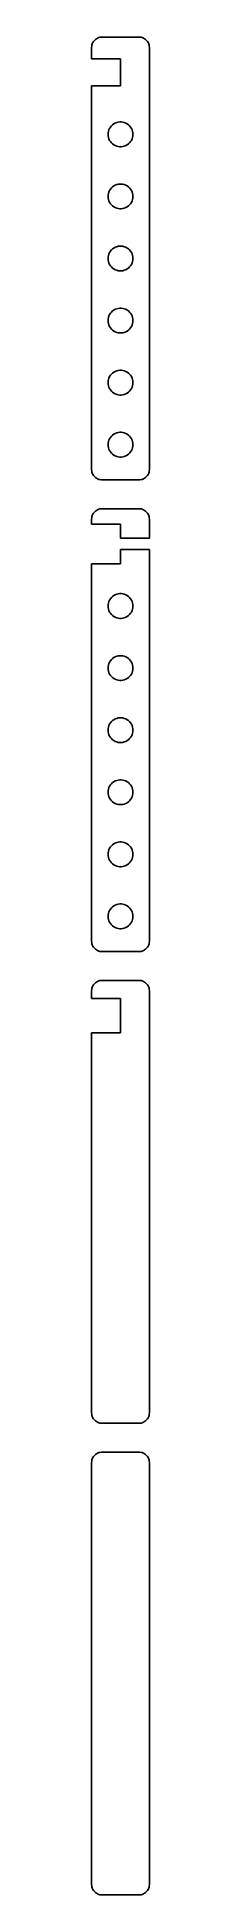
# Model space of a CAD drawing. Header units: metres. Extents: x -7 to 7, y -53 to 395.
import ezdxf

# ---------------------------------------------------------------- set-up
doc = ezdxf.new("R2010")
doc.units = ezdxf.units.M

msp = doc.modelspace()

# ---------------------------------------------------------------- linework, layer by layer
for p, q in [((-5.56444, 395.262), (-5.83955, 395.111)), ((-5.27254, 395.378), (-5.56444, 395.262)), ((-4.96844, 395.456), (-5.27254, 395.378)), ((-4.65697, 395.495), (-4.96844, 395.456)), ((4.65697, 395.495), (-4.65697, 395.495)), ((4.96844, 395.456), (4.65697, 395.495)), ((5.27254, 395.378), (4.96844, 395.456)), ((5.56444, 395.262), (5.27254, 395.378)), ((5.83955, 395.111), (5.56444, 395.262)), ((-6.98029, 393.313), (-7, 393)), ((-7, 393), (-7, 390.242)), ((-6.92145, 393.622), (-6.98029, 393.313)), ((-6.82443, 393.92), (-6.92145, 393.622)), ((-6.69077, 394.204), (-6.82443, 393.92)), ((-6.52254, 394.469), (-6.69077, 394.204)), ((-6.32242, 394.711), (-6.52254, 394.469)), ((-6.09355, 394.926), (-6.32242, 394.711)), ((-5.83955, 395.111), (-6.09355, 394.926)), ((6.09355, 394.926), (5.83955, 395.111)), ((6.32242, 394.711), (6.09355, 394.926)), ((6.52254, 394.469), (6.32242, 394.711)), ((6.69077, 394.204), (6.52254, 394.469)), ((6.82443, 393.92), (6.69077, 394.204)), ((6.92145, 393.622), (6.82443, 393.92)), ((6.98029, 393.313), (6.92145, 393.622)), ((7, 393), (6.98029, 393.313)), ((7, 291), (7, 393)), ((-7, 390.242), (0, 390.242)), ((0, 390.242), (0, 383.758)), ((0, 383.758), (-7, 383.758)), ((-7, 383.758), (-7, 291)), ((-2.97633, 372.376), (-2.90575, 372.746)), ((-2.90575, 372.746), (-2.78932, 373.104)), ((-2.78932, 373.104), (-2.62891, 373.445)), ((-2.62891, 373.445), (-2.42705, 373.763)), ((-2.42705, 373.763), (-2.1869, 374.054)), ((-2.1869, 374.054), (-1.91226, 374.312)), ((-1.91226, 374.312), (-1.60747, 374.533)), ((-1.60747, 374.533), (-1.27733, 374.714)), ((-1.27733, 374.714), (-0.927048, 374.853)), ((-0.927048, 374.853), (-0.562134, 374.947)), ((-0.562134, 374.947), (-0.18837, 374.994)), ((-0.18837, 374.994), (0.18837, 374.994)), ((0.18837, 374.994), (0.562134, 374.947)), ((0.562134, 374.947), (0.927048, 374.853)), ((0.927048, 374.853), (1.27733, 374.714)), ((1.27733, 374.714), (1.60747, 374.533)), ((1.60747, 374.533), (1.91226, 374.312)), ((1.91226, 374.312), (2.1869, 374.054)), ((2.1869, 374.054), (2.42705, 373.763)), ((2.42705, 373.763), (2.62891, 373.445)), ((2.62891, 373.445), (2.78932, 373.104)), ((2.78932, 373.104), (2.90575, 372.746)), ((2.90575, 372.746), (2.97633, 372.376)), ((-3, 372), (-2.97633, 372.376)), ((-2.97633, 371.624), (-3, 372)), ((-2.90575, 371.254), (-2.97633, 371.624)), ((-2.78932, 370.896), (-2.90575, 371.254)), ((-2.62891, 370.555), (-2.78932, 370.896)), ((-2.42705, 370.237), (-2.62891, 370.555)), ((-2.1869, 369.946), (-2.42705, 370.237)), ((-1.91226, 369.688), (-2.1869, 369.946)), ((-1.60747, 369.467), (-1.91226, 369.688)), ((-1.27733, 369.286), (-1.60747, 369.467)), ((-0.927048, 369.147), (-1.27733, 369.286)), ((-0.562134, 369.053), (-0.927048, 369.147)), ((-0.18837, 369.006), (-0.562134, 369.053)), ((0.18837, 369.006), (-0.18837, 369.006)), ((0.562134, 369.053), (0.18837, 369.006)), ((0.927048, 369.147), (0.562134, 369.053)), ((1.27733, 369.286), (0.927048, 369.147)), ((1.60747, 369.467), (1.27733, 369.286)), ((1.91226, 369.688), (1.60747, 369.467)), ((2.1869, 369.946), (1.91226, 369.688)), ((2.42705, 370.237), (2.1869, 369.946)), ((2.62891, 370.555), (2.42705, 370.237)), ((2.78932, 370.896), (2.62891, 370.555)), ((2.90575, 371.254), (2.78932, 370.896)), ((2.97633, 371.624), (2.90575, 371.254)), ((2.97633, 372.376), (3, 372)), ((3, 372), (2.97633, 371.624)), ((-2.1869, 359.054), (-1.91226, 359.312)), ((-1.91226, 359.312), (-1.60747, 359.533)), ((-1.60747, 359.533), (-1.27733, 359.714)), ((-1.27733, 359.714), (-0.927048, 359.853)), ((-0.927048, 359.853), (-0.562134, 359.947)), ((-0.562134, 359.947), (-0.18837, 359.994)), ((-0.18837, 359.994), (0.18837, 359.994)), ((0.18837, 359.994), (0.562134, 359.947)), ((0.562134, 359.947), (0.927048, 359.853)), ((0.927048, 359.853), (1.27733, 359.714)), ((1.27733, 359.714), (1.60747, 359.533)), ((1.60747, 359.533), (1.91226, 359.312)), ((1.91226, 359.312), (2.1869, 359.054)), ((-3, 357), (-2.97633, 357.376)), ((-2.97633, 356.624), (-3, 357)), ((-2.97633, 357.376), (-2.90575, 357.746)), ((-2.90575, 356.254), (-2.97633, 356.624)), ((-2.90575, 357.746), (-2.78932, 358.104)), ((-2.78932, 355.896), (-2.90575, 356.254)), ((-2.78932, 358.104), (-2.62891, 358.445)), ((-2.62891, 355.555), (-2.78932, 355.896)), ((-2.62891, 358.445), (-2.42705, 358.763)), ((-2.42705, 355.237), (-2.62891, 355.555)), ((-2.42705, 358.763), (-2.1869, 359.054)), ((-2.1869, 354.946), (-2.42705, 355.237)), ((-1.91226, 354.688), (-2.1869, 354.946)), ((2.1869, 354.946), (1.91226, 354.688)), ((2.1869, 359.054), (2.42705, 358.763)), ((2.42705, 355.237), (2.1869, 354.946)), ((2.42705, 358.763), (2.62891, 358.445)), ((2.62891, 355.555), (2.42705, 355.237)), ((2.62891, 358.445), (2.78932, 358.104)), ((2.78932, 355.896), (2.62891, 355.555)), ((2.78932, 358.104), (2.90575, 357.746)), ((2.90575, 356.254), (2.78932, 355.896)), ((2.90575, 357.746), (2.97633, 357.376)), ((2.97633, 356.624), (2.90575, 356.254)), ((2.97633, 357.376), (3, 357)), ((3, 357), (2.97633, 356.624)), ((-1.60747, 354.467), (-1.91226, 354.688)), ((-1.27733, 354.286), (-1.60747, 354.467)), ((-0.927048, 354.147), (-1.27733, 354.286)), ((-0.562134, 354.053), (-0.927048, 354.147)), ((-0.18837, 354.006), (-0.562134, 354.053)), ((0.18837, 354.006), (-0.18837, 354.006)), ((0.562134, 354.053), (0.18837, 354.006)), ((0.927048, 354.147), (0.562134, 354.053)), ((1.27733, 354.286), (0.927048, 354.147)), ((1.60747, 354.467), (1.27733, 354.286)), ((1.91226, 354.688), (1.60747, 354.467)), ((-3, 342), (-2.97633, 342.376)), ((-2.97633, 341.624), (-3, 342)), ((-2.97633, 342.376), (-2.90575, 342.746)), ((-2.90575, 341.254), (-2.97633, 341.624)), ((-2.90575, 342.746), (-2.78932, 343.104)), ((-2.78932, 340.896), (-2.90575, 341.254)), ((-2.78932, 343.104), (-2.62891, 343.445)), ((-2.62891, 343.445), (-2.42705, 343.763)), ((-2.42705, 343.763), (-2.1869, 344.054)), ((-2.1869, 344.054), (-1.91226, 344.312)), ((-1.91226, 344.312), (-1.60747, 344.533)), ((-1.60747, 344.533), (-1.27733, 344.714)), ((-1.27733, 344.714), (-0.927048, 344.853)), ((-0.927048, 344.853), (-0.562134, 344.947)), ((-0.562134, 344.947), (-0.18837, 344.994)), ((-0.18837, 344.994), (0.18837, 344.994)), ((0.18837, 344.994), (0.562134, 344.947)), ((0.562134, 344.947), (0.927048, 344.853)), ((0.927048, 344.853), (1.27733, 344.714)), ((1.27733, 344.714), (1.60747, 344.533)), ((1.60747, 344.533), (1.91226, 344.312)), ((1.91226, 344.312), (2.1869, 344.054)), ((2.1869, 344.054), (2.42705, 343.763)), ((2.42705, 343.763), (2.62891, 343.445)), ((2.62891, 343.445), (2.78932, 343.104)), ((2.78932, 343.104), (2.90575, 342.746)), ((2.90575, 341.254), (2.78932, 340.896)), ((2.90575, 342.746), (2.97633, 342.376)), ((2.97633, 341.624), (2.90575, 341.254)), ((2.97633, 342.376), (3, 342)), ((3, 342), (2.97633, 341.624)), ((-2.62891, 340.555), (-2.78932, 340.896)), ((-2.42705, 340.237), (-2.62891, 340.555)), ((-2.1869, 339.946), (-2.42705, 340.237)), ((-1.91226, 339.688), (-2.1869, 339.946)), ((-1.60747, 339.467), (-1.91226, 339.688)), ((-1.27733, 339.286), (-1.60747, 339.467)), ((-0.927048, 339.147), (-1.27733, 339.286)), ((-0.562134, 339.053), (-0.927048, 339.147)), ((-0.18837, 339.006), (-0.562134, 339.053)), ((0.18837, 339.006), (-0.18837, 339.006)), ((0.562134, 339.053), (0.18837, 339.006)), ((0.927048, 339.147), (0.562134, 339.053)), ((1.27733, 339.286), (0.927048, 339.147)), ((1.60747, 339.467), (1.27733, 339.286)), ((1.91226, 339.688), (1.60747, 339.467)), ((2.1869, 339.946), (1.91226, 339.688)), ((2.42705, 340.237), (2.1869, 339.946)), ((2.62891, 340.555), (2.42705, 340.237)), ((2.78932, 340.896), (2.62891, 340.555)), ((-2.90575, 327.746), (-2.78932, 328.104)), ((-2.78932, 328.104), (-2.62891, 328.445)), ((-2.62891, 328.445), (-2.42705, 328.763)), ((-2.42705, 328.763), (-2.1869, 329.054)), ((-2.1869, 329.054), (-1.91226, 329.312)), ((-1.91226, 329.312), (-1.60747, 329.533)), ((-1.60747, 329.533), (-1.27733, 329.714)), ((-1.27733, 329.714), (-0.927048, 329.853)), ((-0.927048, 329.853), (-0.562134, 329.947)), ((-0.562134, 329.947), (-0.18837, 329.994)), ((-0.18837, 329.994), (0.18837, 329.994)), ((0.18837, 329.994), (0.562134, 329.947)), ((0.562134, 329.947), (0.927048, 329.853)), ((0.927048, 329.853), (1.27733, 329.714)), ((1.27733, 329.714), (1.60747, 329.533)), ((1.60747, 329.533), (1.91226, 329.312)), ((1.91226, 329.312), (2.1869, 329.054)), ((2.1869, 329.054), (2.42705, 328.763)), ((2.42705, 328.763), (2.62891, 328.445)), ((2.62891, 328.445), (2.78932, 328.104)), ((2.78932, 328.104), (2.90575, 327.746)), ((-3, 327), (-2.97633, 327.376)), ((-2.97633, 326.624), (-3, 327)), ((-2.97633, 327.376), (-2.90575, 327.746)), ((-2.90575, 326.254), (-2.97633, 326.624)), ((-2.78932, 325.896), (-2.90575, 326.254)), ((-2.62891, 325.555), (-2.78932, 325.896)), ((-2.42705, 325.237), (-2.62891, 325.555)), ((-2.1869, 324.946), (-2.42705, 325.237)), ((-1.91226, 324.688), (-2.1869, 324.946)), ((-1.60747, 324.467), (-1.91226, 324.688)), ((-1.27733, 324.286), (-1.60747, 324.467)), ((-0.927048, 324.147), (-1.27733, 324.286)), ((-0.562134, 324.053), (-0.927048, 324.147)), ((-0.18837, 324.006), (-0.562134, 324.053)), ((0.18837, 324.006), (-0.18837, 324.006)), ((0.562134, 324.053), (0.18837, 324.006)), ((0.927048, 324.147), (0.562134, 324.053)), ((1.27733, 324.286), (0.927048, 324.147)), ((1.60747, 324.467), (1.27733, 324.286)), ((1.91226, 324.688), (1.60747, 324.467)), ((2.1869, 324.946), (1.91226, 324.688)), ((2.42705, 325.237), (2.1869, 324.946)), ((2.62891, 325.555), (2.42705, 325.237)), ((2.78932, 325.896), (2.62891, 325.555)), ((2.90575, 326.254), (2.78932, 325.896)), ((2.90575, 327.746), (2.97633, 327.376)), ((2.97633, 326.624), (2.90575, 326.254)), ((2.97633, 327.376), (3, 327)), ((3, 327), (2.97633, 326.624)), ((-2.1869, 314.054), (-1.91226, 314.312)), ((-1.91226, 314.312), (-1.60747, 314.533)), ((-1.60747, 314.533), (-1.27733, 314.714)), ((-1.27733, 314.714), (-0.927048, 314.853)), ((-0.927048, 314.853), (-0.562134, 314.947)), ((-0.562134, 314.947), (-0.18837, 314.994)), ((-0.18837, 314.994), (0.18837, 314.994)), ((0.18837, 314.994), (0.562134, 314.947)), ((0.562134, 314.947), (0.927048, 314.853)), ((0.927048, 314.853), (1.27733, 314.714)), ((1.27733, 314.714), (1.60747, 314.533)), ((1.60747, 314.533), (1.91226, 314.312)), ((1.91226, 314.312), (2.1869, 314.054)), ((-3, 312), (-2.97633, 312.376)), ((-2.97633, 311.624), (-3, 312)), ((-2.97633, 312.376), (-2.90575, 312.746)), ((-2.90575, 311.254), (-2.97633, 311.624)), ((-2.90575, 312.746), (-2.78932, 313.104)), ((-2.78932, 310.896), (-2.90575, 311.254)), ((-2.78932, 313.104), (-2.62891, 313.445)), ((-2.62891, 310.555), (-2.78932, 310.896)), ((-2.62891, 313.445), (-2.42705, 313.763)), ((-2.42705, 310.237), (-2.62891, 310.555)), ((-2.42705, 313.763), (-2.1869, 314.054)), ((-2.1869, 309.946), (-2.42705, 310.237)), ((-1.91226, 309.688), (-2.1869, 309.946)), ((2.1869, 309.946), (1.91226, 309.688)), ((2.1869, 314.054), (2.42705, 313.763)), ((2.42705, 310.237), (2.1869, 309.946)), ((2.42705, 313.763), (2.62891, 313.445)), ((2.62891, 310.555), (2.42705, 310.237)), ((2.62891, 313.445), (2.78932, 313.104)), ((2.78932, 310.896), (2.62891, 310.555)), ((2.78932, 313.104), (2.90575, 312.746)), ((2.90575, 311.254), (2.78932, 310.896)), ((2.90575, 312.746), (2.97633, 312.376)), ((2.97633, 311.624), (2.90575, 311.254)), ((2.97633, 312.376), (3, 312)), ((3, 312), (2.97633, 311.624)), ((-1.60747, 309.467), (-1.91226, 309.688)), ((-1.27733, 309.286), (-1.60747, 309.467)), ((-0.927048, 309.147), (-1.27733, 309.286)), ((-0.562134, 309.053), (-0.927048, 309.147)), ((-0.18837, 309.006), (-0.562134, 309.053)), ((0.18837, 309.006), (-0.18837, 309.006)), ((0.562134, 309.053), (0.18837, 309.006)), ((0.927048, 309.147), (0.562134, 309.053)), ((1.27733, 309.286), (0.927048, 309.147)), ((1.60747, 309.467), (1.27733, 309.286)), ((1.91226, 309.688), (1.60747, 309.467)), ((-3, 297), (-2.97633, 297.376)), ((-2.97633, 296.624), (-3, 297)), ((-2.97633, 297.376), (-2.90575, 297.746)), ((-2.90575, 296.254), (-2.97633, 296.624)), ((-2.90575, 297.746), (-2.78932, 298.104)), ((-2.78932, 298.104), (-2.62891, 298.445)), ((-2.62891, 298.445), (-2.42705, 298.763)), ((-2.42705, 298.763), (-2.1869, 299.054)), ((-2.1869, 299.054), (-1.91226, 299.312)), ((-1.91226, 299.312), (-1.60747, 299.533)), ((-1.60747, 299.533), (-1.27733, 299.714)), ((-1.27733, 299.714), (-0.927048, 299.853)), ((-0.927048, 299.853), (-0.562134, 299.947)), ((-0.562134, 299.947), (-0.18837, 299.994)), ((-0.18837, 299.994), (0.18837, 299.994)), ((0.18837, 299.994), (0.562134, 299.947)), ((0.562134, 299.947), (0.927048, 299.853)), ((0.927048, 299.853), (1.27733, 299.714)), ((1.27733, 299.714), (1.60747, 299.533)), ((1.60747, 299.533), (1.91226, 299.312)), ((1.91226, 299.312), (2.1869, 299.054)), ((2.1869, 299.054), (2.42705, 298.763)), ((2.42705, 298.763), (2.62891, 298.445)), ((2.62891, 298.445), (2.78932, 298.104)), ((2.78932, 298.104), (2.90575, 297.746)), ((2.90575, 297.746), (2.97633, 297.376)), ((2.97633, 296.624), (2.90575, 296.254)), ((2.97633, 297.376), (3, 297)), ((3, 297), (2.97633, 296.624)), ((-2.78932, 295.896), (-2.90575, 296.254)), ((-2.62891, 295.555), (-2.78932, 295.896)), ((-2.42705, 295.237), (-2.62891, 295.555)), ((-2.1869, 294.946), (-2.42705, 295.237)), ((-1.91226, 294.688), (-2.1869, 294.946)), ((-1.60747, 294.467), (-1.91226, 294.688)), ((-1.27733, 294.286), (-1.60747, 294.467)), ((-0.927048, 294.147), (-1.27733, 294.286)), ((-0.562134, 294.053), (-0.927048, 294.147)), ((-0.18837, 294.006), (-0.562134, 294.053)), ((0.18837, 294.006), (-0.18837, 294.006)), ((0.562134, 294.053), (0.18837, 294.006)), ((0.927048, 294.147), (0.562134, 294.053)), ((1.27733, 294.286), (0.927048, 294.147)), ((1.60747, 294.467), (1.27733, 294.286)), ((1.91226, 294.688), (1.60747, 294.467)), ((2.1869, 294.946), (1.91226, 294.688)), ((2.42705, 295.237), (2.1869, 294.946)), ((2.62891, 295.555), (2.42705, 295.237)), ((2.78932, 295.896), (2.62891, 295.555)), ((2.90575, 296.254), (2.78932, 295.896)), ((-7, 291), (-6.98029, 290.687)), ((-6.98029, 290.687), (-6.92145, 290.378)), ((-6.92145, 290.378), (-6.82443, 290.08)), ((-6.82443, 290.08), (-6.69077, 289.796)), ((-6.69077, 289.796), (-6.52254, 289.531)), ((-6.52254, 289.531), (-6.32242, 289.289)), ((-6.32242, 289.289), (-6.09355, 289.074)), ((-6.09355, 289.074), (-5.83955, 288.889)), ((-5.83955, 288.889), (-5.56444, 288.738)), ((-5.56444, 288.738), (-5.27254, 288.622)), ((-5.27254, 288.622), (-4.96844, 288.544)), ((-4.96844, 288.544), (-4.65697, 288.505)), ((-4.65697, 288.505), (4.65697, 288.505)), ((4.65697, 288.505), (4.96844, 288.544)), ((4.96844, 288.544), (5.27254, 288.622)), ((5.27254, 288.622), (5.56444, 288.738)), ((5.56444, 288.738), (5.83955, 288.889)), ((5.83955, 288.889), (6.09355, 289.074)), ((6.09355, 289.074), (6.32242, 289.289)), ((6.32242, 289.289), (6.52254, 289.531)), ((6.52254, 289.531), (6.69077, 289.796)), ((6.69077, 289.796), (6.82443, 290.08)), ((6.82443, 290.08), (6.92145, 290.378)), ((6.92145, 290.378), (6.98029, 290.687)), ((6.98029, 290.687), (7, 291)), ((-6.98029, 279.313), (-7, 279)), ((-7, 279), (-7, 277.803)), ((-6.92145, 279.622), (-6.98029, 279.313)), ((-6.82443, 279.92), (-6.92145, 279.622)), ((-6.69077, 280.204), (-6.82443, 279.92)), ((-6.52254, 280.469), (-6.69077, 280.204)), ((-6.32242, 280.711), (-6.52254, 280.469)), ((-6.09355, 280.926), (-6.32242, 280.711)), ((-5.83955, 281.111), (-6.09355, 280.926)), ((-5.56444, 281.262), (-5.83955, 281.111)), ((-5.27254, 281.378), (-5.56444, 281.262)), ((-4.96844, 281.456), (-5.27254, 281.378)), ((-4.65697, 281.495), (-4.96844, 281.456)), ((4.65697, 281.495), (-4.65697, 281.495)), ((4.96844, 281.456), (4.65697, 281.495)), ((5.27254, 281.378), (4.96844, 281.456)), ((5.56444, 281.262), (5.27254, 281.378)), ((5.83955, 281.111), (5.56444, 281.262)), ((6.09355, 280.926), (5.83955, 281.111)), ((6.32242, 280.711), (6.09355, 280.926)), ((6.52254, 280.469), (6.32242, 280.711)), ((6.69077, 280.204), (6.52254, 280.469)), ((6.82443, 279.92), (6.69077, 280.204)), ((6.92145, 279.622), (6.82443, 279.92)), ((6.98029, 279.313), (6.92145, 279.622)), ((7, 279), (6.98029, 279.313)), ((7, 274.373), (7, 279)), ((-7, 277.803), (0, 277.803)), ((0, 277.803), (0, 274.373)), ((0, 274.373), (7, 274.373)), ((7, 271.627), (0, 271.627)), ((0, 271.627), (0, 268.197)), ((7, 177), (7, 271.627)), ((0, 268.197), (-7, 268.197)), ((-7, 268.197), (-7, 177)), ((-1.91226, 260.312), (-1.60747, 260.533)), ((-1.60747, 260.533), (-1.27733, 260.714)), ((-1.27733, 260.714), (-0.927048, 260.853)), ((-0.927048, 260.853), (-0.562134, 260.947)), ((-0.562134, 260.947), (-0.18837, 260.994)), ((-0.18837, 260.994), (0.18837, 260.994)), ((0.18837, 260.994), (0.562134, 260.947)), ((0.562134, 260.947), (0.927048, 260.853)), ((0.927048, 260.853), (1.27733, 260.714)), ((1.27733, 260.714), (1.60747, 260.533)), ((1.60747, 260.533), (1.91226, 260.312)), ((-3, 258), (-2.97633, 258.376)), ((-2.97633, 257.624), (-3, 258)), ((-2.97633, 258.376), (-2.90575, 258.746)), ((-2.90575, 257.254), (-2.97633, 257.624)), ((-2.90575, 258.746), (-2.78932, 259.104)), ((-2.78932, 256.896), (-2.90575, 257.254)), ((-2.78932, 259.104), (-2.62891, 259.445)), ((-2.62891, 256.555), (-2.78932, 256.896)), ((-2.62891, 259.445), (-2.42705, 259.763)), ((-2.42705, 256.237), (-2.62891, 256.555)), ((-2.42705, 259.763), (-2.1869, 260.054)), ((-2.1869, 255.946), (-2.42705, 256.237)), ((-2.1869, 260.054), (-1.91226, 260.312)), ((-1.91226, 255.688), (-2.1869, 255.946)), ((1.91226, 260.312), (2.1869, 260.054)), ((2.1869, 255.946), (1.91226, 255.688)), ((2.1869, 260.054), (2.42705, 259.763)), ((2.42705, 256.237), (2.1869, 255.946)), ((2.42705, 259.763), (2.62891, 259.445)), ((2.62891, 256.555), (2.42705, 256.237)), ((2.62891, 259.445), (2.78932, 259.104)), ((2.78932, 256.896), (2.62891, 256.555)), ((2.78932, 259.104), (2.90575, 258.746)), ((2.90575, 257.254), (2.78932, 256.896)), ((2.90575, 258.746), (2.97633, 258.376)), ((2.97633, 257.624), (2.90575, 257.254)), ((2.97633, 258.376), (3, 258)), ((3, 258), (2.97633, 257.624)), ((-1.60747, 255.467), (-1.91226, 255.688)), ((-1.27733, 255.286), (-1.60747, 255.467)), ((-0.927048, 255.147), (-1.27733, 255.286)), ((-0.562134, 255.053), (-0.927048, 255.147)), ((-0.18837, 255.006), (-0.562134, 255.053)), ((0.18837, 255.006), (-0.18837, 255.006)), ((0.562134, 255.053), (0.18837, 255.006)), ((0.927048, 255.147), (0.562134, 255.053)), ((1.27733, 255.286), (0.927048, 255.147)), ((1.60747, 255.467), (1.27733, 255.286)), ((1.91226, 255.688), (1.60747, 255.467)), ((-3, 243), (-2.97633, 243.376)), ((-2.97633, 242.624), (-3, 243)), ((-2.97633, 243.376), (-2.90575, 243.746)), ((-2.90575, 242.254), (-2.97633, 242.624)), ((-2.90575, 243.746), (-2.78932, 244.104)), ((-2.78932, 244.104), (-2.62891, 244.445)), ((-2.62891, 244.445), (-2.42705, 244.763)), ((-2.42705, 244.763), (-2.1869, 245.054)), ((-2.1869, 245.054), (-1.91226, 245.312)), ((-1.91226, 245.312), (-1.60747, 245.533)), ((-1.60747, 245.533), (-1.27733, 245.714)), ((-1.27733, 245.714), (-0.927048, 245.853)), ((-0.927048, 245.853), (-0.562134, 245.947)), ((-0.562134, 245.947), (-0.18837, 245.994)), ((-0.18837, 245.994), (0.18837, 245.994)), ((0.18837, 245.994), (0.562134, 245.947)), ((0.562134, 245.947), (0.927048, 245.853)), ((0.927048, 245.853), (1.27733, 245.714)), ((1.27733, 245.714), (1.60747, 245.533)), ((1.60747, 245.533), (1.91226, 245.312)), ((1.91226, 245.312), (2.1869, 245.054)), ((2.1869, 245.054), (2.42705, 244.763)), ((2.42705, 244.763), (2.62891, 244.445)), ((2.62891, 244.445), (2.78932, 244.104)), ((2.78932, 244.104), (2.90575, 243.746)), ((2.90575, 243.746), (2.97633, 243.376)), ((2.97633, 242.624), (2.90575, 242.254)), ((2.97633, 243.376), (3, 243)), ((3, 243), (2.97633, 242.624)), ((-2.78932, 241.896), (-2.90575, 242.254)), ((-2.62891, 241.555), (-2.78932, 241.896)), ((-2.42705, 241.237), (-2.62891, 241.555)), ((-2.1869, 240.946), (-2.42705, 241.237)), ((-1.91226, 240.688), (-2.1869, 240.946)), ((-1.60747, 240.467), (-1.91226, 240.688)), ((-1.27733, 240.286), (-1.60747, 240.467)), ((-0.927048, 240.147), (-1.27733, 240.286)), ((-0.562134, 240.053), (-0.927048, 240.147)), ((-0.18837, 240.006), (-0.562134, 240.053)), ((0.18837, 240.006), (-0.18837, 240.006)), ((0.562134, 240.053), (0.18837, 240.006)), ((0.927048, 240.147), (0.562134, 240.053)), ((1.27733, 240.286), (0.927048, 240.147)), ((1.60747, 240.467), (1.27733, 240.286)), ((1.91226, 240.688), (1.60747, 240.467)), ((2.1869, 240.946), (1.91226, 240.688)), ((2.42705, 241.237), (2.1869, 240.946)), ((2.62891, 241.555), (2.42705, 241.237)), ((2.78932, 241.896), (2.62891, 241.555)), ((2.90575, 242.254), (2.78932, 241.896)), ((-2.90575, 228.746), (-2.78932, 229.104)), ((-2.78932, 229.104), (-2.62891, 229.445)), ((-2.62891, 229.445), (-2.42705, 229.763)), ((-2.42705, 229.763), (-2.1869, 230.054)), ((-2.1869, 230.054), (-1.91226, 230.312)), ((-1.91226, 230.312), (-1.60747, 230.533)), ((-1.60747, 230.533), (-1.27733, 230.714)), ((-1.27733, 230.714), (-0.927048, 230.853)), ((-0.927048, 230.853), (-0.562134, 230.947)), ((-0.562134, 230.947), (-0.18837, 230.994)), ((-0.18837, 230.994), (0.18837, 230.994)), ((0.18837, 230.994), (0.562134, 230.947)), ((0.562134, 230.947), (0.927048, 230.853)), ((0.927048, 230.853), (1.27733, 230.714)), ((1.27733, 230.714), (1.60747, 230.533)), ((1.60747, 230.533), (1.91226, 230.312)), ((1.91226, 230.312), (2.1869, 230.054)), ((2.1869, 230.054), (2.42705, 229.763)), ((2.42705, 229.763), (2.62891, 229.445)), ((2.62891, 229.445), (2.78932, 229.104)), ((2.78932, 229.104), (2.90575, 228.746)), ((-3, 228), (-2.97633, 228.376)), ((-2.97633, 227.624), (-3, 228)), ((-2.97633, 228.376), (-2.90575, 228.746)), ((-2.90575, 227.254), (-2.97633, 227.624)), ((-2.78932, 226.896), (-2.90575, 227.254)), ((-2.62891, 226.555), (-2.78932, 226.896)), ((-2.42705, 226.237), (-2.62891, 226.555)), ((-2.1869, 225.946), (-2.42705, 226.237)), ((-1.91226, 225.688), (-2.1869, 225.946)), ((-1.60747, 225.467), (-1.91226, 225.688)), ((-1.27733, 225.286), (-1.60747, 225.467)), ((-0.927048, 225.147), (-1.27733, 225.286)), ((-0.562134, 225.053), (-0.927048, 225.147)), ((-0.18837, 225.006), (-0.562134, 225.053)), ((0.18837, 225.006), (-0.18837, 225.006)), ((0.562134, 225.053), (0.18837, 225.006)), ((0.927048, 225.147), (0.562134, 225.053)), ((1.27733, 225.286), (0.927048, 225.147)), ((1.60747, 225.467), (1.27733, 225.286)), ((1.91226, 225.688), (1.60747, 225.467)), ((2.1869, 225.946), (1.91226, 225.688)), ((2.42705, 226.237), (2.1869, 225.946)), ((2.62891, 226.555), (2.42705, 226.237)), ((2.78932, 226.896), (2.62891, 226.555)), ((2.90575, 227.254), (2.78932, 226.896)), ((2.90575, 228.746), (2.97633, 228.376)), ((2.97633, 227.624), (2.90575, 227.254)), ((2.97633, 228.376), (3, 228)), ((3, 228), (2.97633, 227.624)), ((-1.91226, 215.312), (-1.60747, 215.533)), ((-1.60747, 215.533), (-1.27733, 215.714)), ((-1.27733, 215.714), (-0.927048, 215.853)), ((-0.927048, 215.853), (-0.562134, 215.947)), ((-0.562134, 215.947), (-0.18837, 215.994)), ((-0.18837, 215.994), (0.18837, 215.994)), ((0.18837, 215.994), (0.562134, 215.947)), ((0.562134, 215.947), (0.927048, 215.853)), ((0.927048, 215.853), (1.27733, 215.714)), ((1.27733, 215.714), (1.60747, 215.533)), ((1.60747, 215.533), (1.91226, 215.312)), ((-3, 213), (-2.97633, 213.376)), ((-2.97633, 212.624), (-3, 213)), ((-2.97633, 213.376), (-2.90575, 213.746)), ((-2.90575, 212.254), (-2.97633, 212.624)), ((-2.90575, 213.746), (-2.78932, 214.104)), ((-2.78932, 211.896), (-2.90575, 212.254)), ((-2.78932, 214.104), (-2.62891, 214.445)), ((-2.62891, 211.555), (-2.78932, 211.896)), ((-2.62891, 214.445), (-2.42705, 214.763)), ((-2.42705, 211.237), (-2.62891, 211.555)), ((-2.42705, 214.763), (-2.1869, 215.054)), ((-2.1869, 210.946), (-2.42705, 211.237)), ((-2.1869, 215.054), (-1.91226, 215.312)), ((1.91226, 215.312), (2.1869, 215.054)), ((2.1869, 215.054), (2.42705, 214.763)), ((2.42705, 211.237), (2.1869, 210.946)), ((2.42705, 214.763), (2.62891, 214.445)), ((2.62891, 211.555), (2.42705, 211.237)), ((2.62891, 214.445), (2.78932, 214.104)), ((2.78932, 211.896), (2.62891, 211.555)), ((2.78932, 214.104), (2.90575, 213.746)), ((2.90575, 212.254), (2.78932, 211.896)), ((2.90575, 213.746), (2.97633, 213.376)), ((2.97633, 212.624), (2.90575, 212.254)), ((2.97633, 213.376), (3, 213)), ((3, 213), (2.97633, 212.624)), ((-1.91226, 210.688), (-2.1869, 210.946)), ((-1.60747, 210.467), (-1.91226, 210.688)), ((-1.27733, 210.286), (-1.60747, 210.467)), ((-0.927048, 210.147), (-1.27733, 210.286)), ((-0.562134, 210.053), (-0.927048, 210.147)), ((-0.18837, 210.006), (-0.562134, 210.053)), ((0.18837, 210.006), (-0.18837, 210.006)), ((0.562134, 210.053), (0.18837, 210.006)), ((0.927048, 210.147), (0.562134, 210.053)), ((1.27733, 210.286), (0.927048, 210.147)), ((1.60747, 210.467), (1.27733, 210.286)), ((1.91226, 210.688), (1.60747, 210.467)), ((2.1869, 210.946), (1.91226, 210.688)), ((-3, 198), (-2.97633, 198.376)), ((-2.97633, 197.624), (-3, 198)), ((-2.97633, 198.376), (-2.90575, 198.746)), ((-2.90575, 197.254), (-2.97633, 197.624)), ((-2.90575, 198.746), (-2.78932, 199.104)), ((-2.78932, 199.104), (-2.62891, 199.445)), ((-2.62891, 199.445), (-2.42705, 199.763)), ((-2.42705, 199.763), (-2.1869, 200.054)), ((-2.1869, 200.054), (-1.91226, 200.312)), ((-1.91226, 200.312), (-1.60747, 200.533)), ((-1.60747, 200.533), (-1.27733, 200.714)), ((-1.27733, 200.714), (-0.927048, 200.853)), ((-0.927048, 200.853), (-0.562134, 200.947)), ((-0.562134, 200.947), (-0.18837, 200.994)), ((-0.18837, 200.994), (0.18837, 200.994)), ((0.18837, 200.994), (0.562134, 200.947)), ((0.562134, 200.947), (0.927048, 200.853)), ((0.927048, 200.853), (1.27733, 200.714)), ((1.27733, 200.714), (1.60747, 200.533)), ((1.60747, 200.533), (1.91226, 200.312)), ((1.91226, 200.312), (2.1869, 200.054)), ((2.1869, 200.054), (2.42705, 199.763)), ((2.42705, 199.763), (2.62891, 199.445)), ((2.62891, 199.445), (2.78932, 199.104)), ((2.78932, 199.104), (2.90575, 198.746)), ((2.90575, 198.746), (2.97633, 198.376)), ((2.97633, 197.624), (2.90575, 197.254)), ((2.97633, 198.376), (3, 198)), ((3, 198), (2.97633, 197.624)), ((-2.78932, 196.896), (-2.90575, 197.254)), ((-2.62891, 196.555), (-2.78932, 196.896)), ((-2.42705, 196.237), (-2.62891, 196.555)), ((-2.1869, 195.946), (-2.42705, 196.237)), ((-1.91226, 195.688), (-2.1869, 195.946)), ((-1.60747, 195.467), (-1.91226, 195.688)), ((-1.27733, 195.286), (-1.60747, 195.467)), ((-0.927048, 195.147), (-1.27733, 195.286)), ((-0.562134, 195.053), (-0.927048, 195.147)), ((-0.18837, 195.006), (-0.562134, 195.053)), ((0.18837, 195.006), (-0.18837, 195.006)), ((0.562134, 195.053), (0.18837, 195.006)), ((0.927048, 195.147), (0.562134, 195.053)), ((1.27733, 195.286), (0.927048, 195.147)), ((1.60747, 195.467), (1.27733, 195.286)), ((1.91226, 195.688), (1.60747, 195.467)), ((2.1869, 195.946), (1.91226, 195.688)), ((2.42705, 196.237), (2.1869, 195.946)), ((2.62891, 196.555), (2.42705, 196.237)), ((2.78932, 196.896), (2.62891, 196.555)), ((2.90575, 197.254), (2.78932, 196.896)), ((-2.90575, 183.746), (-2.78932, 184.104)), ((-2.78932, 184.104), (-2.62891, 184.445)), ((-2.62891, 184.445), (-2.42705, 184.763)), ((-2.42705, 184.763), (-2.1869, 185.054)), ((-2.1869, 185.054), (-1.91226, 185.312)), ((-1.91226, 185.312), (-1.60747, 185.533)), ((-1.60747, 185.533), (-1.27733, 185.714)), ((-1.27733, 185.714), (-0.927048, 185.853)), ((-0.927048, 185.853), (-0.562134, 185.947)), ((-0.562134, 185.947), (-0.18837, 185.994)), ((-0.18837, 185.994), (0.18837, 185.994)), ((0.18837, 185.994), (0.562134, 185.947)), ((0.562134, 185.947), (0.927048, 185.853)), ((0.927048, 185.853), (1.27733, 185.714)), ((1.27733, 185.714), (1.60747, 185.533)), ((1.60747, 185.533), (1.91226, 185.312)), ((1.91226, 185.312), (2.1869, 185.054)), ((2.1869, 185.054), (2.42705, 184.763)), ((2.42705, 184.763), (2.62891, 184.445)), ((2.62891, 184.445), (2.78932, 184.104)), ((2.78932, 184.104), (2.90575, 183.746)), ((-3, 183), (-2.97633, 183.376)), ((-2.97633, 182.624), (-3, 183)), ((-2.97633, 183.376), (-2.90575, 183.746)), ((-2.90575, 182.254), (-2.97633, 182.624)), ((-2.78932, 181.896), (-2.90575, 182.254)), ((-2.62891, 181.555), (-2.78932, 181.896)), ((-2.42705, 181.237), (-2.62891, 181.555)), ((-2.1869, 180.946), (-2.42705, 181.237)), ((-1.91226, 180.688), (-2.1869, 180.946)), ((-1.60747, 180.467), (-1.91226, 180.688)), ((-1.27733, 180.286), (-1.60747, 180.467)), ((-0.927048, 180.147), (-1.27733, 180.286)), ((-0.562134, 180.053), (-0.927048, 180.147)), ((-0.18837, 180.006), (-0.562134, 180.053)), ((0.18837, 180.006), (-0.18837, 180.006)), ((0.562134, 180.053), (0.18837, 180.006)), ((0.927048, 180.147), (0.562134, 180.053)), ((1.27733, 180.286), (0.927048, 180.147)), ((1.60747, 180.467), (1.27733, 180.286)), ((1.91226, 180.688), (1.60747, 180.467)), ((2.1869, 180.946), (1.91226, 180.688)), ((2.42705, 181.237), (2.1869, 180.946)), ((2.62891, 181.555), (2.42705, 181.237)), ((2.78932, 181.896), (2.62891, 181.555)), ((2.90575, 182.254), (2.78932, 181.896)), ((2.90575, 183.746), (2.97633, 183.376)), ((2.97633, 182.624), (2.90575, 182.254)), ((2.97633, 183.376), (3, 183)), ((3, 183), (2.97633, 182.624)), ((-7, 177), (-6.98029, 176.687)), ((-6.98029, 176.687), (-6.92145, 176.378)), ((-6.92145, 176.378), (-6.82443, 176.08)), ((-6.82443, 176.08), (-6.69077, 175.796)), ((-6.69077, 175.796), (-6.52254, 175.531)), ((-6.52254, 175.531), (-6.32242, 175.289)), ((-6.32242, 175.289), (-6.09355, 175.074)), ((6.09355, 175.074), (6.32242, 175.289)), ((6.32242, 175.289), (6.52254, 175.531)), ((6.52254, 175.531), (6.69077, 175.796)), ((6.69077, 175.796), (6.82443, 176.08)), ((6.82443, 176.08), (6.92145, 176.378)), ((6.92145, 176.378), (6.98029, 176.687)), ((6.98029, 176.687), (7, 177)), ((-6.09355, 175.074), (-5.83955, 174.889)), ((-5.83955, 174.889), (-5.56444, 174.738)), ((-5.56444, 174.738), (-5.27254, 174.622)), ((-5.27254, 174.622), (-4.96844, 174.544)), ((-4.96844, 174.544), (-4.65697, 174.505)), ((-4.65697, 174.505), (4.65697, 174.505)), ((4.65697, 174.505), (4.96844, 174.544)), ((4.96844, 174.544), (5.27254, 174.622)), ((5.27254, 174.622), (5.56444, 174.738)), ((5.56444, 174.738), (5.83955, 174.889)), ((5.83955, 174.889), (6.09355, 175.074)), ((-6.69077, 166.204), (-6.82443, 165.92)), ((-6.52254, 166.469), (-6.69077, 166.204)), ((-6.32242, 166.711), (-6.52254, 166.469)), ((-6.09355, 166.926), (-6.32242, 166.711)), ((-5.83955, 167.111), (-6.09355, 166.926)), ((-5.56444, 167.262), (-5.83955, 167.111)), ((-5.27254, 167.378), (-5.56444, 167.262)), ((-4.96844, 167.456), (-5.27254, 167.378)), ((-4.65697, 167.495), (-4.96844, 167.456)), ((4.65697, 167.495), (-4.65697, 167.495)), ((4.96844, 167.456), (4.65697, 167.495)), ((5.27254, 167.378), (4.96844, 167.456)), ((5.56444, 167.262), (5.27254, 167.378)), ((5.83955, 167.111), (5.56444, 167.262)), ((6.09355, 166.926), (5.83955, 167.111)), ((6.32242, 166.711), (6.09355, 166.926)), ((6.52254, 166.469), (6.32242, 166.711)), ((6.69077, 166.204), (6.52254, 166.469)), ((6.82443, 165.92), (6.69077, 166.204)), ((-6.98029, 165.313), (-7, 165)), ((-7, 165), (-7, 163.149)), ((-7, 163.149), (0, 163.149)), ((-6.92145, 165.622), (-6.98029, 165.313)), ((-6.82443, 165.92), (-6.92145, 165.622)), ((0, 163.149), (0, 154.851)), ((6.92145, 165.622), (6.82443, 165.92)), ((6.98029, 165.313), (6.92145, 165.622)), ((7, 165), (6.98029, 165.313)), ((7, 63), (7, 165)), ((0, 154.851), (-7, 154.851)), ((-7, 154.851), (-7, 63)), ((-7, 63), (-6.98029, 62.6867)), ((6.98029, 62.6867), (7, 63)), ((-6.98029, 62.6867), (-6.92145, 62.3783)), ((-6.92145, 62.3783), (-6.82443, 62.0797)), ((-6.82443, 62.0797), (-6.69077, 61.7956)), ((-6.69077, 61.7956), (-6.52254, 61.5305)), ((-6.52254, 61.5305), (-6.32242, 61.2886)), ((-6.32242, 61.2886), (-6.09355, 61.0737)), ((-6.09355, 61.0737), (-5.83955, 60.8892)), ((-5.83955, 60.8892), (-5.56444, 60.7379)), ((-5.56444, 60.7379), (-5.27254, 60.6224)), ((-5.27254, 60.6224), (-4.96844, 60.5443)), ((-4.96844, 60.5443), (-4.65697, 60.5049)), ((-4.65697, 60.5049), (4.65697, 60.5049)), ((4.65697, 60.5049), (4.96844, 60.5443)), ((4.96844, 60.5443), (5.27254, 60.6224)), ((5.27254, 60.6224), (5.56444, 60.7379)), ((5.56444, 60.7379), (5.83955, 60.8892)), ((5.83955, 60.8892), (6.09355, 61.0737)), ((6.09355, 61.0737), (6.32242, 61.2886)), ((6.32242, 61.2886), (6.52254, 61.5305)), ((6.52254, 61.5305), (6.69077, 61.7956)), ((6.69077, 61.7956), (6.82443, 62.0797)), ((6.82443, 62.0797), (6.92145, 62.3783)), ((6.92145, 62.3783), (6.98029, 62.6867)), ((-6.98029, 51.3133), (-7, 51)), ((-7, 51), (-7, -51)), ((-6.92145, 51.6217), (-6.98029, 51.3133)), ((-6.82443, 51.9203), (-6.92145, 51.6217)), ((-6.69077, 52.2044), (-6.82443, 51.9203)), ((-6.52254, 52.4695), (-6.69077, 52.2044)), ((-6.32242, 52.7114), (-6.52254, 52.4695)), ((-6.09355, 52.9263), (-6.32242, 52.7114)), ((-5.83955, 53.1108), (-6.09355, 52.9263)), ((-5.56444, 53.2621), (-5.83955, 53.1108)), ((-5.27254, 53.3776), (-5.56444, 53.2621)), ((-4.96844, 53.4557), (-5.27254, 53.3776)), ((-4.65697, 53.4951), (-4.96844, 53.4557)), ((4.65697, 53.4951), (-4.65697, 53.4951)), ((4.96844, 53.4557), (4.65697, 53.4951)), ((5.27254, 53.3776), (4.96844, 53.4557)), ((5.56444, 53.2621), (5.27254, 53.3776)), ((5.83955, 53.1108), (5.56444, 53.2621)), ((6.09355, 52.9263), (5.83955, 53.1108)), ((6.32242, 52.7114), (6.09355, 52.9263)), ((6.52254, 52.4695), (6.32242, 52.7114)), ((6.69077, 52.2044), (6.52254, 52.4695)), ((6.82443, 51.9203), (6.69077, 52.2044)), ((6.92145, 51.6217), (6.82443, 51.9203)), ((6.98029, 51.3133), (6.92145, 51.6217)), ((7, 51), (6.98029, 51.3133)), ((7, -51), (7, 51)), ((-7, -51), (-6.98029, -51.3133)), ((-6.98029, -51.3133), (-6.92145, -51.6217)), ((-6.92145, -51.6217), (-6.82443, -51.9203)), ((-6.82443, -51.9203), (-6.69077, -52.2044)), ((-6.69077, -52.2044), (-6.52254, -52.4695)), ((-6.52254, -52.4695), (-6.32242, -52.7114)), ((-6.32242, -52.7114), (-6.09355, -52.9263)), ((-6.09355, -52.9263), (-5.83955, -53.1108)), ((-5.83955, -53.1108), (-5.56444, -53.2621)), ((-5.56444, -53.2621), (-5.27254, -53.3776)), ((-5.27254, -53.3776), (-4.96844, -53.4557)), ((-4.96844, -53.4557), (-4.65697, -53.4951)), ((-4.65697, -53.4951), (4.65697, -53.4951)), ((4.65697, -53.4951), (4.96844, -53.4557)), ((4.96844, -53.4557), (5.27254, -53.3776)), ((5.27254, -53.3776), (5.56444, -53.2621)), ((5.56444, -53.2621), (5.83955, -53.1108)), ((5.83955, -53.1108), (6.09355, -52.9263)), ((6.09355, -52.9263), (6.32242, -52.7114)), ((6.32242, -52.7114), (6.52254, -52.4695)), ((6.52254, -52.4695), (6.69077, -52.2044)), ((6.69077, -52.2044), (6.82443, -51.9203)), ((6.82443, -51.9203), (6.92145, -51.6217)), ((6.92145, -51.6217), (6.98029, -51.3133)), ((6.98029, -51.3133), (7, -51))]:
    msp.add_line(p, q)

doc.saveas('drawing.dxf')
